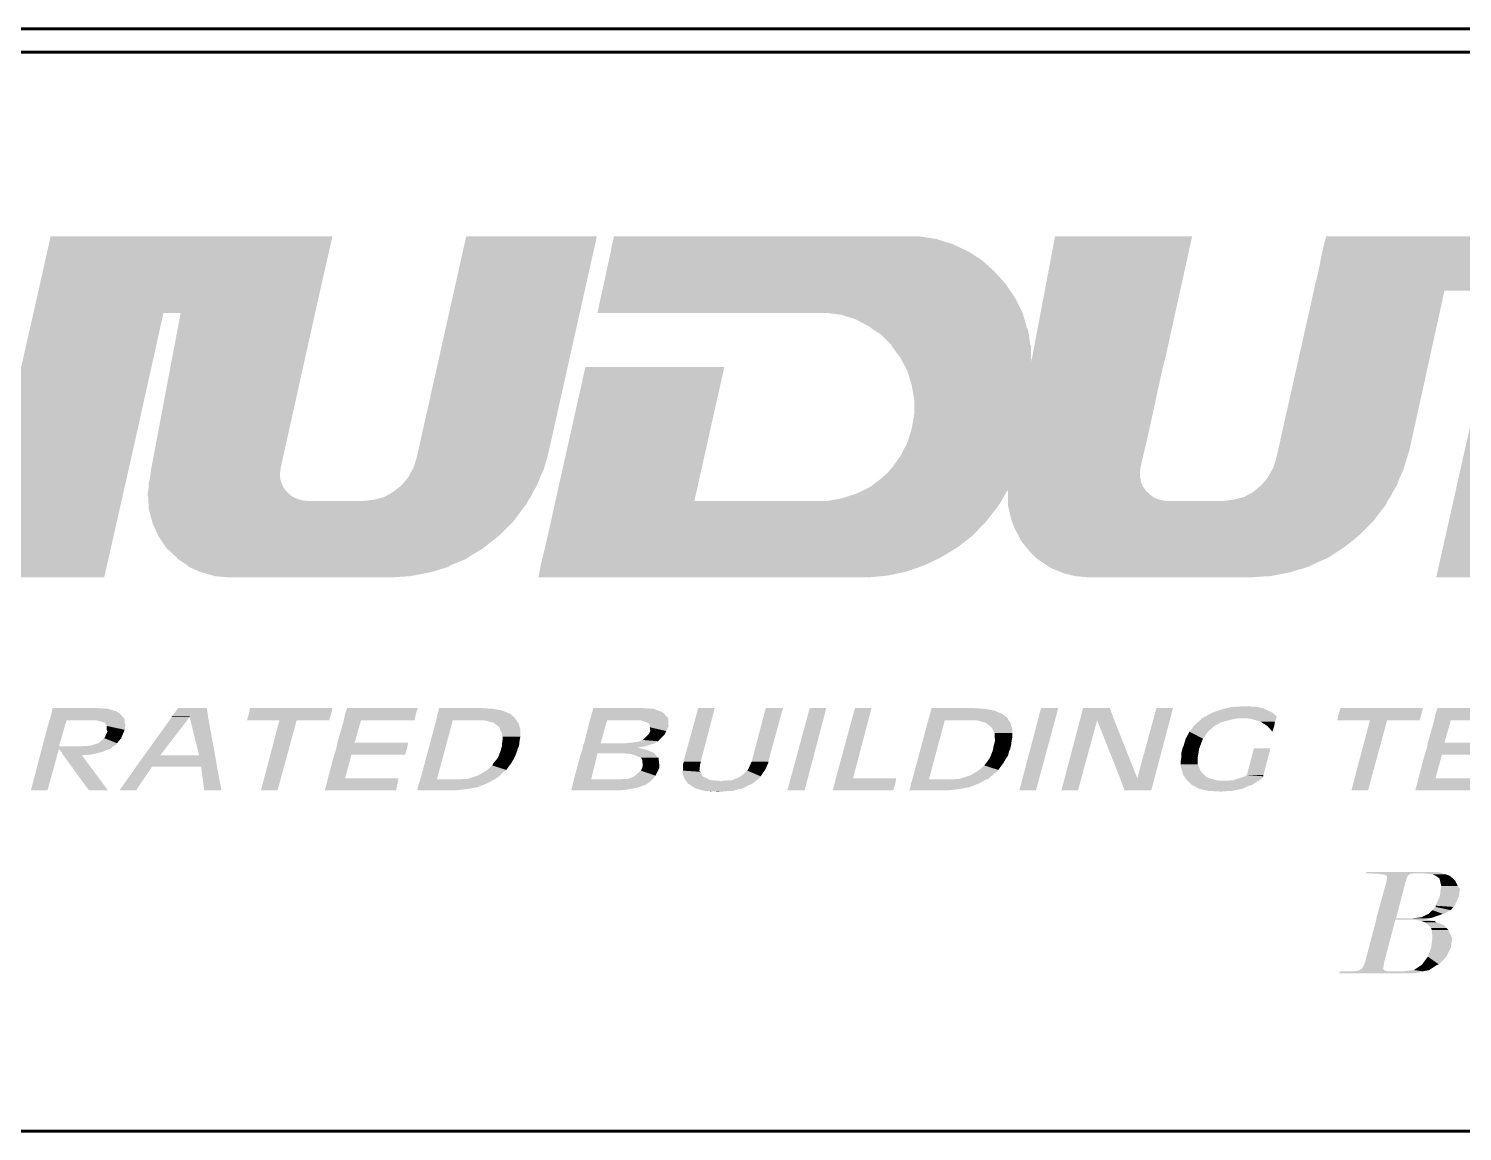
# Model space of a CAD drawing. Header units: millimetres. Extents: x 14 to 201, y 16 to 268.
# Drawn here: x 63.07 to 110.68, y 15.62 to 52.24 of the extents above; entities that cross this region are included whole.
import ezdxf

# ---------------------------------------------------------------- set-up
doc = ezdxf.new("R2010")
doc.units = ezdxf.units.MM
doc.header["$MEASUREMENT"] = 0
doc.layers.get('0').update_dxf_attribs({"linetype": 'CONTINUOUS'})

msp = doc.modelspace()

# ---------------------------------------------------------------- hatches: boundary and pattern name
at = {"true_color": 0x5a5a5a}
for points in [[(63.796, 45.339), (72.58, 42.799), (63.225, 42.799)], [(63.796, 45.339), (73.152, 45.339), (72.58, 42.799)], [(77.597, 45.339), (80.349, 38.248), (76.01, 38.248)], [(77.597, 45.339), (81.936, 45.339), (80.349, 38.248)], [(63.225, 42.799), (66.484, 38.036), (62.145, 38.036)], [(63.225, 42.799), (67.543, 42.799), (66.484, 38.036)], [(68.114, 42.799), (71.437, 37.655), (67.141, 37.655)], [(68.114, 42.799), (72.58, 42.799), (71.437, 37.655)], [(76.01, 38.248), (80.285, 37.973), (75.946, 37.973)], [(76.01, 38.248), (80.349, 38.248), (80.285, 37.973)], [(57.319, 38.036), (65.574, 34.015), (58.568, 34.015)], [(57.319, 38.036), (66.484, 38.036), (65.574, 34.015)], [(67.141, 37.655), (71.416, 37.486), (67.119, 37.486)], [(67.141, 37.655), (71.437, 37.655), (71.416, 37.486)], [(75.84, 37.634), (80.179, 37.613), (75.819, 37.613)], [(75.946, 37.973), (80.179, 37.634), (75.84, 37.634)], [(75.84, 37.634), (80.179, 37.634), (80.179, 37.613)], [(75.946, 37.973), (80.285, 37.973), (80.179, 37.634)], [(67.077, 37.232), (71.459, 37.169), (67.056, 37.169)], [(67.056, 37.169), (71.522, 37.021), (67.056, 37.021)], [(67.056, 37.169), (71.459, 37.169), (71.522, 37.021)], [(67.098, 37.338), (71.437, 37.232), (67.077, 37.232)], [(67.077, 37.232), (71.437, 37.232), (71.459, 37.169)], [(67.119, 37.486), (71.416, 37.338), (67.098, 37.338)], [(67.098, 37.338), (71.416, 37.338), (71.437, 37.232)], [(67.119, 37.486), (71.416, 37.486), (71.416, 37.338)], [(75.671, 37.338), (79.946, 37.063), (75.438, 37.063)], [(75.819, 37.613), (80.052, 37.338), (75.671, 37.338)], [(75.671, 37.338), (80.052, 37.338), (79.946, 37.063)], [(75.819, 37.613), (80.179, 37.613), (80.052, 37.338)], [(67.035, 36.893), (71.713, 36.788), (67.014, 36.788)], [(67.014, 36.788), (71.755, 36.745), (67.014, 36.745)], [(67.014, 36.788), (71.713, 36.788), (71.755, 36.745)], [(67.014, 36.745), (71.861, 36.682), (67.035, 36.682)], [(67.014, 36.745), (71.755, 36.745), (71.861, 36.682)], [(67.056, 37.021), (71.607, 36.893), (67.035, 36.893)], [(67.035, 36.893), (71.607, 36.893), (71.713, 36.788)], [(67.035, 36.682), (72.009, 36.618), (67.035, 36.618)], [(67.035, 36.682), (71.861, 36.682), (72.009, 36.618)], [(67.056, 37.021), (71.522, 37.021), (71.607, 36.893)], [(74.866, 36.682), (79.671, 36.597), (74.528, 36.597)], [(75.163, 36.851), (79.735, 36.682), (74.866, 36.682)], [(74.866, 36.682), (79.735, 36.682), (79.671, 36.597)], [(75.353, 36.999), (79.819, 36.851), (75.163, 36.851)], [(75.163, 36.851), (79.819, 36.851), (79.735, 36.682)], [(75.438, 37.063), (79.904, 36.999), (75.353, 36.999)], [(75.353, 36.999), (79.904, 36.999), (79.819, 36.851)], [(75.438, 37.063), (79.946, 37.063), (79.904, 36.999)], [(67.035, 36.618), (72.157, 36.576), (67.035, 36.576)], [(67.035, 36.618), (72.009, 36.618), (72.157, 36.576)], [(67.035, 36.576), (72.305, 36.555), (67.035, 36.555)], [(67.035, 36.576), (72.157, 36.576), (72.305, 36.555)], [(67.035, 36.555), (79.587, 36.428), (67.056, 36.428)], [(67.035, 36.555), (79.65, 36.555), (79.587, 36.428)], [(67.056, 36.428), (79.46, 36.28), (67.056, 36.28)], [(67.056, 36.428), (79.587, 36.428), (79.46, 36.28)], [(67.056, 36.28), (79.184, 35.899), (67.162, 35.899)], [(67.056, 36.28), (79.46, 36.28), (79.184, 35.899)], [(74.528, 36.597), (79.65, 36.555), (74.189, 36.555)], [(74.528, 36.597), (79.671, 36.597), (79.65, 36.555)], [(67.162, 35.899), (79.1, 35.814), (67.183, 35.814)], [(67.162, 35.899), (79.184, 35.899), (79.1, 35.814)], [(67.183, 35.814), (78.719, 35.433), (67.352, 35.433)], [(67.183, 35.814), (79.1, 35.814), (78.719, 35.433)], [(67.352, 35.433), (78.676, 35.391), (67.373, 35.391)], [(67.352, 35.433), (78.719, 35.433), (78.676, 35.391)], [(67.373, 35.391), (78.19, 35.01), (67.627, 35.01)], [(67.373, 35.391), (78.676, 35.391), (78.19, 35.01)], [(67.627, 35.01), (78.168, 34.988), (67.649, 34.988)], [(67.627, 35.01), (78.19, 35.01), (78.168, 34.988)], [(67.649, 34.988), (77.639, 34.671), (67.987, 34.671)], [(67.649, 34.988), (78.168, 34.988), (77.639, 34.671)], [(67.987, 34.671), (77.639, 34.65), (67.987, 34.65)], [(67.987, 34.671), (77.639, 34.671), (77.639, 34.65)], [(67.987, 34.65), (77.026, 34.396), (68.368, 34.396)], [(67.987, 34.65), (77.639, 34.65), (77.026, 34.396)], [(68.368, 34.396), (77.026, 34.375), (68.368, 34.375)], [(68.368, 34.396), (77.026, 34.396), (77.026, 34.375)], [(68.368, 34.375), (76.412, 34.184), (68.792, 34.184)], [(68.368, 34.375), (77.026, 34.375), (76.412, 34.184)], [(68.813, 34.184), (75.734, 34.057), (69.257, 34.057)], [(68.813, 34.184), (76.39, 34.184), (75.734, 34.057)], [(69.257, 34.057), (75.078, 34.015), (69.723, 34.015)], [(69.257, 34.057), (75.734, 34.057), (75.078, 34.015)], [(107.505, 24.236), (109.982, 24.215), (107.484, 24.215)], [(107.484, 24.215), (110.003, 24.193), (107.484, 24.193)], [(107.484, 24.215), (109.982, 24.215), (110.003, 24.193)], [(107.484, 24.193), (108.945, 24.172), (107.886, 24.172)], [(107.484, 24.193), (109.114, 24.193), (108.945, 24.172)], [(107.505, 24.236), (109.622, 24.236), (109.982, 24.215)], [(108.162, 23.918), (108.479, 22.691), (107.823, 22.691)], [(107.886, 24.172), (108.903, 24.13), (108.14, 24.13)], [(107.886, 24.172), (108.945, 24.172), (108.903, 24.13)], [(108.14, 24.13), (108.86, 24.109), (108.162, 24.109)], [(108.14, 24.13), (108.903, 24.13), (108.86, 24.109)], [(108.162, 24.109), (108.86, 24.088), (108.183, 24.088)], [(108.162, 24.109), (108.86, 24.109), (108.86, 24.088)], [(108.183, 24.088), (108.797, 23.918), (108.162, 23.918)], [(108.162, 23.918), (108.797, 23.918), (108.479, 22.691)], [(108.183, 24.088), (108.86, 24.088), (108.797, 23.918)], [(109.368, 24.193), (110.13, 24.151), (109.707, 24.151)], [(109.368, 24.193), (110.003, 24.193), (110.13, 24.151)], [(109.707, 24.151), (110.257, 24.109), (109.791, 24.109)], [(109.707, 24.151), (110.13, 24.151), (110.257, 24.109)], [(109.791, 24.109), (110.363, 24.024), (109.918, 24.024)], [(109.791, 24.109), (110.257, 24.109), (110.363, 24.024)], [(109.918, 24.024), (110.448, 23.939), (109.94, 23.939)], [(109.918, 24.024), (110.363, 24.024), (110.448, 23.939)], [(109.94, 23.939), (110.532, 23.77), (109.982, 23.77)], [(109.94, 23.939), (110.448, 23.939), (110.532, 23.77)], [(109.918, 23.389), (110.426, 23.114), (109.791, 23.114)], [(109.918, 23.389), (110.553, 23.389), (110.426, 23.114)], [(109.94, 23.453), (110.553, 23.389), (109.918, 23.389)], [(109.961, 23.664), (110.575, 23.453), (109.94, 23.453)], [(109.94, 23.453), (110.575, 23.453), (110.553, 23.389)], [(109.982, 23.77), (110.596, 23.664), (109.961, 23.664)], [(109.961, 23.664), (110.596, 23.664), (110.575, 23.453)], [(109.982, 23.77), (110.532, 23.77), (110.596, 23.664)], [(109.686, 22.966), (110.046, 22.839), (109.559, 22.839)], [(109.791, 23.072), (110.299, 22.966), (109.686, 22.966)], [(109.686, 22.966), (110.299, 22.966), (110.046, 22.839)], [(109.791, 23.114), (110.384, 23.072), (109.791, 23.072)], [(109.791, 23.114), (110.426, 23.114), (110.384, 23.072)], [(109.791, 23.072), (110.384, 23.072), (110.299, 22.966)], [(107.823, 22.648), (108.077, 21.209), (107.442, 21.209)], [(107.823, 22.691), (109.411, 22.669), (107.823, 22.669)], [(107.823, 22.691), (109.537, 22.691), (109.411, 22.669)], [(107.823, 22.669), (109.537, 22.648), (107.823, 22.648)], [(107.823, 22.669), (109.411, 22.669), (109.537, 22.648)], [(107.823, 22.648), (108.458, 22.648), (108.077, 21.209)], [(109.178, 22.712), (109.537, 22.691), (108.966, 22.691)], [(109.114, 22.648), (109.77, 22.606), (109.326, 22.606)], [(109.114, 22.648), (109.537, 22.648), (109.77, 22.606)], [(109.326, 22.733), (109.664, 22.712), (109.178, 22.712)], [(109.178, 22.712), (109.664, 22.712), (109.537, 22.691)], [(109.537, 22.839), (109.728, 22.733), (109.326, 22.733)], [(109.326, 22.733), (109.728, 22.733), (109.664, 22.712)], [(109.326, 22.606), (109.813, 22.564), (109.432, 22.564)], [(109.326, 22.606), (109.77, 22.606), (109.813, 22.564)], [(109.432, 22.564), (110.046, 22.479), (109.537, 22.479)], [(109.432, 22.564), (109.813, 22.564), (110.046, 22.479)], [(109.537, 22.839), (110.024, 22.839), (109.728, 22.733)], [(109.537, 22.479), (110.151, 22.373), (109.643, 22.373)], [(109.537, 22.479), (110.046, 22.479), (110.151, 22.373)], [(109.643, 22.373), (110.215, 22.31), (109.664, 22.31)], [(109.643, 22.373), (110.151, 22.373), (110.215, 22.31)], [(109.686, 22.034), (110.299, 21.717), (109.643, 21.717)], [(109.664, 22.31), (110.321, 22.077), (109.686, 22.077)], [(109.664, 22.31), (110.215, 22.31), (110.321, 22.077)], [(109.686, 22.077), (110.342, 22.034), (109.686, 22.034)], [(109.686, 22.077), (110.321, 22.077), (110.342, 22.034)], [(109.686, 22.034), (110.342, 22.034), (110.299, 21.717)], [(109.643, 21.717), (110.151, 21.421), (109.537, 21.421)], [(109.643, 21.717), (110.299, 21.717), (110.151, 21.421)], [(107.23, 20.955), (108.204, 20.934), (107.061, 20.934)], [(107.273, 20.976), (108.098, 20.955), (107.23, 20.955)], [(107.23, 20.955), (108.098, 20.955), (108.204, 20.934)], [(107.336, 21.018), (108.098, 20.976), (107.273, 20.976)], [(107.273, 20.976), (108.098, 20.976), (108.098, 20.955)], [(107.357, 21.04), (108.035, 21.018), (107.336, 21.018)], [(107.336, 21.018), (108.035, 21.018), (108.098, 20.976)], [(107.442, 21.209), (108.056, 21.04), (107.357, 21.04)], [(107.357, 21.04), (108.056, 21.04), (108.035, 21.018)], [(107.442, 21.209), (108.077, 21.209), (108.056, 21.04)], [(109.072, 20.976), (109.368, 20.934), (108.712, 20.934)], [(109.326, 21.145), (109.58, 20.976), (109.072, 20.976)], [(109.072, 20.976), (109.58, 20.976), (109.368, 20.934)], [(109.347, 21.167), (109.834, 21.145), (109.326, 21.145)], [(109.326, 21.145), (109.834, 21.145), (109.58, 20.976)], [(109.537, 21.421), (109.897, 21.167), (109.347, 21.167)], [(109.347, 21.167), (109.897, 21.167), (109.834, 21.145)], [(109.537, 21.421), (110.151, 21.421), (109.897, 21.167)], [(106.617, 20.934), (109.241, 20.892), (106.595, 20.892)], [(106.595, 20.892), (109.03, 20.87), (106.595, 20.87)], [(106.595, 20.892), (109.241, 20.892), (109.03, 20.87)], [(106.617, 20.934), (109.368, 20.934), (109.241, 20.892)]]:
    msp.add_hatch(color=0, dxfattribs=at).paths.add_polyline_path(points)
at = {"true_color": 0x000007}
for points in [[(82.487, 45.254), (93.747, 45.085), (82.444, 45.085)], [(82.508, 45.339), (93.218, 45.254), (82.487, 45.254)], [(82.487, 45.254), (93.218, 45.254), (93.747, 45.085)], [(82.508, 45.339), (92.668, 45.339), (93.218, 45.254)], [(97.155, 45.339), (100.796, 41.211), (96.372, 41.211)], [(97.155, 45.339), (101.706, 45.339), (100.796, 41.211)], [(106.151, 45.297), (122.386, 45.17), (106.108, 45.17)], [(106.151, 45.339), (121.941, 45.297), (106.151, 45.297)], [(106.151, 45.339), (121.454, 45.339), (121.941, 45.297)], [(106.151, 45.297), (121.941, 45.297), (122.386, 45.17)], [(82.402, 44.852), (94.721, 44.556), (82.338, 44.556)], [(82.444, 45.085), (94.255, 44.852), (82.402, 44.852)], [(82.402, 44.852), (94.255, 44.852), (94.721, 44.556)], [(82.444, 45.085), (93.747, 45.085), (94.255, 44.852)], [(106.066, 44.979), (123.19, 44.704), (106.003, 44.704)], [(106.108, 45.17), (122.809, 44.979), (106.066, 44.979)], [(106.066, 44.979), (122.809, 44.979), (123.19, 44.704)], [(106.108, 45.17), (122.386, 45.17), (122.809, 44.979)], [(82.338, 44.556), (95.144, 44.175), (82.254, 44.175)], [(82.338, 44.556), (94.721, 44.556), (95.144, 44.175)], [(105.939, 44.365), (123.804, 43.984), (105.854, 43.984)], [(106.003, 44.704), (123.529, 44.365), (105.939, 44.365)], [(105.939, 44.365), (123.529, 44.365), (123.804, 43.984)], [(106.003, 44.704), (123.19, 44.704), (123.529, 44.365)], [(82.254, 44.175), (95.504, 43.773), (82.169, 43.773)], [(82.254, 44.175), (95.144, 44.175), (95.504, 43.773)], [(105.854, 43.984), (123.994, 43.561), (105.749, 43.561)], [(105.854, 43.984), (123.804, 43.984), (123.994, 43.561)], [(82.169, 43.773), (95.821, 43.307), (82.063, 43.307)], [(82.169, 43.773), (95.504, 43.773), (95.821, 43.307)], [(105.749, 43.54), (108.924, 38.248), (104.563, 38.248)], [(105.749, 43.561), (124.016, 43.54), (105.749, 43.54)], [(105.749, 43.561), (123.994, 43.561), (124.016, 43.54)], [(105.749, 43.54), (110.088, 43.54), (108.924, 38.248)], [(82.063, 43.307), (96.075, 42.799), (81.957, 42.799)], [(82.063, 43.307), (95.821, 43.307), (96.075, 42.799)], [(89.577, 42.799), (96.097, 42.735), (90.064, 42.735)], [(89.577, 42.799), (96.075, 42.799), (96.097, 42.735)], [(90.064, 42.735), (96.139, 42.587), (90.53, 42.587)], [(90.064, 42.735), (96.097, 42.735), (96.139, 42.587)], [(90.53, 42.587), (96.202, 42.354), (90.974, 42.354)], [(90.53, 42.587), (96.139, 42.587), (96.202, 42.354)], [(90.974, 42.354), (96.245, 42.27), (91.08, 42.27)], [(90.974, 42.354), (96.202, 42.354), (96.245, 42.27)], [(91.08, 42.27), (96.287, 42.079), (91.376, 42.079)], [(91.08, 42.27), (96.245, 42.27), (96.287, 42.079)], [(91.376, 42.079), (96.329, 41.741), (91.715, 41.741)], [(91.376, 42.079), (96.287, 42.079), (96.329, 41.741)], [(91.715, 41.741), (96.351, 41.719), (91.715, 41.719)], [(91.715, 41.741), (96.329, 41.741), (96.351, 41.719)], [(91.715, 41.719), (96.351, 41.317), (92.012, 41.317)], [(91.715, 41.719), (96.351, 41.719), (96.351, 41.317)], [(81.555, 41), (85.175, 36.555), (80.56, 36.555)], [(81.555, 41), (86.169, 41), (85.175, 36.555)], [(92.012, 41.317), (96.372, 41.211), (92.075, 41.211)], [(92.012, 41.317), (96.351, 41.317), (96.372, 41.211)], [(92.075, 41.211), (96.372, 41.169), (92.096, 41.169)], [(92.075, 41.211), (96.372, 41.211), (96.372, 41.169)], [(92.096, 41.169), (100.711, 40.894), (92.244, 40.894)], [(92.096, 41.169), (100.774, 41.169), (100.711, 40.894)], [(96.372, 41.211), (100.774, 41.169), (96.372, 41.169)], [(96.372, 41.211), (100.796, 41.211), (100.774, 41.169)], [(92.244, 40.894), (100.605, 40.407), (92.392, 40.407)], [(92.244, 40.894), (100.711, 40.894), (100.605, 40.407)], [(92.392, 40.407), (100.499, 39.92), (92.477, 39.92)], [(92.392, 40.407), (100.605, 40.407), (100.499, 39.92)], [(92.477, 39.92), (100.394, 39.433), (92.477, 39.433)], [(92.477, 39.92), (100.499, 39.92), (100.394, 39.433)], [(92.477, 39.433), (100.288, 38.947), (92.392, 38.947)], [(92.477, 39.433), (100.394, 39.433), (100.288, 38.947)], [(110.977, 39.201), (114.49, 34.015), (109.813, 34.015)], [(92.392, 38.947), (100.182, 38.481), (92.244, 38.481)], [(92.392, 38.947), (100.288, 38.947), (100.182, 38.481)], [(92.244, 38.481), (100.076, 38.036), (92.012, 38.036)], [(92.244, 38.481), (100.182, 38.481), (100.076, 38.036)], [(104.563, 38.248), (108.839, 37.973), (104.5, 37.973)], [(104.563, 38.248), (108.924, 38.248), (108.839, 37.973)], [(91.715, 37.634), (99.97, 37.486), (91.588, 37.486)], [(91.736, 37.655), (99.991, 37.634), (91.715, 37.634)], [(91.715, 37.634), (99.991, 37.634), (99.97, 37.486)], [(92.012, 38.036), (99.991, 37.655), (91.736, 37.655)], [(91.736, 37.655), (99.991, 37.655), (99.991, 37.634)], [(92.012, 38.036), (100.076, 38.036), (99.991, 37.655)], [(104.394, 37.634), (108.733, 37.613), (104.373, 37.613)], [(104.5, 37.973), (108.733, 37.634), (104.394, 37.634)], [(104.394, 37.634), (108.733, 37.634), (108.733, 37.613)], [(104.5, 37.973), (108.839, 37.973), (108.733, 37.634)], [(91.207, 37.169), (100.076, 37.021), (91.017, 37.021)], [(91.376, 37.296), (100.012, 37.169), (91.207, 37.169)], [(91.207, 37.169), (100.012, 37.169), (100.076, 37.021)], [(91.376, 37.296), (99.991, 37.296), (100.012, 37.169)], [(91.419, 37.338), (99.991, 37.296), (91.376, 37.296)], [(91.588, 37.486), (99.97, 37.338), (91.419, 37.338)], [(91.419, 37.338), (99.97, 37.338), (99.991, 37.296)], [(91.588, 37.486), (99.97, 37.486), (99.97, 37.338)], [(104.225, 37.338), (108.5, 37.063), (103.992, 37.063)], [(104.373, 37.613), (108.606, 37.338), (104.225, 37.338)], [(104.225, 37.338), (108.606, 37.338), (108.5, 37.063)], [(104.373, 37.613), (108.733, 37.613), (108.606, 37.338)], [(90.53, 36.788), (95.419, 36.639), (90.064, 36.639)], [(90.763, 36.893), (95.504, 36.788), (90.53, 36.788)], [(90.53, 36.788), (95.504, 36.788), (95.419, 36.639)], [(90.805, 36.915), (95.567, 36.893), (90.763, 36.893)], [(90.763, 36.893), (95.567, 36.893), (95.504, 36.788)], [(90.974, 36.999), (100.161, 36.915), (90.805, 36.915)], [(90.805, 36.915), (95.589, 36.915), (95.567, 36.893)], [(91.017, 37.021), (100.097, 36.999), (90.974, 36.999)], [(90.974, 36.999), (100.097, 36.999), (100.161, 36.915)], [(91.017, 37.021), (100.076, 37.021), (100.097, 36.999)], [(95.589, 36.915), (100.161, 36.893), (95.589, 36.893)], [(95.589, 36.915), (100.161, 36.915), (100.161, 36.893)], [(95.589, 36.893), (100.288, 36.788), (95.589, 36.788)], [(95.589, 36.893), (100.161, 36.893), (100.288, 36.788)], [(95.589, 36.788), (100.415, 36.682), (95.589, 36.682)], [(95.589, 36.788), (100.288, 36.788), (100.415, 36.682)], [(95.589, 36.682), (100.563, 36.618), (95.589, 36.618)], [(95.589, 36.682), (100.415, 36.682), (100.563, 36.618)], [(103.42, 36.682), (108.225, 36.597), (103.082, 36.597)], [(103.738, 36.851), (108.289, 36.682), (103.42, 36.682)], [(103.42, 36.682), (108.289, 36.682), (108.225, 36.597)], [(103.907, 36.999), (108.373, 36.851), (103.738, 36.851)], [(103.738, 36.851), (108.373, 36.851), (108.289, 36.682)], [(103.992, 37.063), (108.458, 36.999), (103.907, 36.999)], [(103.907, 36.999), (108.458, 36.999), (108.373, 36.851)], [(103.992, 37.063), (108.5, 37.063), (108.458, 36.999)], [(80.518, 36.364), (94.869, 35.877), (80.412, 35.877)], [(80.56, 36.555), (95.25, 36.364), (80.518, 36.364)], [(80.518, 36.364), (95.25, 36.364), (94.869, 35.877)], [(80.56, 36.555), (95.377, 36.555), (95.25, 36.364)], [(90.064, 36.639), (95.377, 36.555), (89.577, 36.555)], [(90.064, 36.639), (95.419, 36.639), (95.377, 36.555)], [(95.589, 36.618), (100.711, 36.576), (95.589, 36.576)], [(95.589, 36.618), (100.563, 36.618), (100.711, 36.576)], [(95.589, 36.576), (100.88, 36.555), (95.589, 36.555)], [(95.589, 36.576), (100.711, 36.576), (100.88, 36.555)], [(95.589, 36.555), (108.162, 36.47), (95.589, 36.47)], [(95.589, 36.555), (108.204, 36.555), (108.162, 36.47)], [(95.589, 36.47), (108.14, 36.428), (95.589, 36.428)], [(95.589, 36.47), (108.162, 36.47), (108.14, 36.428)], [(95.589, 36.428), (107.844, 36.047), (95.673, 36.047)], [(95.589, 36.428), (108.14, 36.428), (107.844, 36.047)], [(103.082, 36.597), (108.204, 36.555), (102.743, 36.555)], [(103.082, 36.597), (108.225, 36.597), (108.204, 36.555)], [(80.412, 35.877), (94.424, 35.412), (80.306, 35.412)], [(80.412, 35.877), (94.869, 35.877), (94.424, 35.412)], [(95.673, 36.047), (107.738, 35.899), (95.716, 35.899)], [(95.673, 36.047), (107.844, 36.047), (107.738, 35.899)], [(95.716, 35.899), (107.463, 35.624), (95.821, 35.624)], [(95.716, 35.899), (107.738, 35.899), (107.463, 35.624)], [(80.306, 35.412), (93.938, 35.031), (80.222, 35.031)], [(80.306, 35.412), (94.424, 35.412), (93.938, 35.031)], [(95.821, 35.624), (107.273, 35.433), (95.927, 35.433)], [(95.821, 35.624), (107.463, 35.624), (107.273, 35.433)], [(95.927, 35.433), (107.019, 35.221), (96.033, 35.221)], [(95.927, 35.433), (107.273, 35.433), (107.019, 35.221)], [(80.222, 35.031), (93.387, 34.692), (80.137, 34.692)], [(80.222, 35.031), (93.938, 35.031), (93.387, 34.692)], [(96.033, 35.221), (106.744, 35.01), (96.202, 35.01)], [(96.033, 35.221), (107.019, 35.221), (106.744, 35.01)], [(96.202, 35.01), (106.553, 34.883), (96.308, 34.883)], [(96.202, 35.01), (106.744, 35.01), (106.553, 34.883)], [(96.308, 34.883), (106.193, 34.65), (96.541, 34.65)], [(96.308, 34.883), (106.553, 34.883), (106.193, 34.65)], [(80.073, 34.417), (92.202, 34.205), (80.031, 34.205)], [(80.073, 34.417), (92.816, 34.417), (92.202, 34.205)], [(80.137, 34.692), (92.816, 34.417), (80.073, 34.417)], [(80.137, 34.692), (93.387, 34.692), (92.816, 34.417)], [(96.541, 34.65), (106.024, 34.586), (96.626, 34.586)], [(96.541, 34.65), (106.193, 34.65), (106.024, 34.586)], [(96.626, 34.586), (105.579, 34.375), (96.943, 34.375)], [(96.626, 34.586), (106.024, 34.586), (105.579, 34.375)], [(96.943, 34.375), (105.452, 34.332), (97.007, 34.332)], [(96.943, 34.375), (105.579, 34.375), (105.452, 34.332)], [(97.007, 34.332), (104.944, 34.184), (97.367, 34.184)], [(97.007, 34.332), (105.452, 34.332), (104.944, 34.184)], [(80.01, 34.078), (90.953, 34.015), (79.989, 34.015)], [(80.031, 34.205), (91.588, 34.078), (80.01, 34.078)], [(80.01, 34.078), (91.588, 34.078), (90.953, 34.015)], [(80.031, 34.205), (92.202, 34.205), (91.588, 34.078)], [(97.367, 34.184), (104.86, 34.163), (97.409, 34.163)], [(97.367, 34.184), (104.944, 34.184), (104.86, 34.163)], [(97.409, 34.163), (104.288, 34.057), (97.832, 34.057)], [(97.409, 34.163), (104.86, 34.163), (104.288, 34.057)], [(97.832, 34.057), (103.632, 34.015), (98.277, 34.015)], [(97.832, 34.057), (104.225, 34.057), (103.632, 34.015)], [(63.839, 29.57), (66.103, 29.485), (63.817, 29.485)], [(63.86, 29.654), (65.976, 29.57), (63.839, 29.57)], [(63.839, 29.57), (65.976, 29.57), (66.103, 29.485)], [(63.86, 29.676), (65.701, 29.654), (63.86, 29.654)], [(63.86, 29.676), (65.32, 29.676), (65.701, 29.654)], [(63.86, 29.654), (65.701, 29.654), (65.976, 29.57)], [(68.03, 29.676), (69.024, 29.4), (67.818, 29.4)], [(68.03, 29.676), (68.982, 29.676), (69.024, 29.4)], [(70.421, 29.676), (73.11, 29.485), (70.379, 29.485)], [(70.421, 29.676), (73.152, 29.676), (73.11, 29.485)], [(73.639, 29.676), (75.925, 29.485), (73.575, 29.485)], [(73.639, 29.676), (75.988, 29.676), (75.925, 29.485)], [(76.687, 29.591), (79.057, 29.485), (76.644, 29.485)], [(76.708, 29.676), (78.486, 29.654), (76.687, 29.654)], [(76.687, 29.654), (78.804, 29.591), (76.687, 29.591)], [(76.687, 29.654), (78.486, 29.654), (78.804, 29.591)], [(76.687, 29.591), (78.804, 29.591), (79.057, 29.485)], [(76.708, 29.676), (78.105, 29.676), (78.486, 29.654)], [(81.788, 29.549), (84.159, 29.506), (81.767, 29.506)], [(81.809, 29.654), (84.095, 29.549), (81.788, 29.549)], [(81.788, 29.549), (84.095, 29.549), (84.159, 29.506)], [(81.809, 29.676), (83.82, 29.654), (81.809, 29.654)], [(81.809, 29.676), (83.46, 29.676), (83.82, 29.654)], [(81.809, 29.654), (83.82, 29.654), (84.095, 29.549)], [(85.302, 29.676), (85.386, 27.898), (84.815, 27.898)], [(85.302, 29.676), (85.852, 29.676), (85.386, 27.898)], [(87.545, 29.676), (87.63, 27.898), (87.08, 27.898)], [(87.545, 29.676), (88.117, 29.676), (87.63, 27.898)], [(89.006, 29.676), (88.837, 26.945), (88.265, 26.945)], [(89.006, 29.676), (89.556, 29.676), (88.837, 26.945)], [(90.509, 29.676), (90.445, 27.347), (89.874, 27.347)], [(90.509, 29.676), (91.059, 29.676), (90.445, 27.347)], [(93.028, 29.591), (95.398, 29.485), (93.006, 29.485)], [(93.049, 29.654), (95.144, 29.591), (93.028, 29.591)], [(93.028, 29.591), (95.144, 29.591), (95.398, 29.485)], [(93.049, 29.676), (94.827, 29.654), (93.049, 29.654)], [(93.049, 29.676), (94.446, 29.676), (94.827, 29.654)], [(93.049, 29.654), (94.827, 29.654), (95.144, 29.591)], [(96.689, 29.676), (96.52, 26.945), (95.97, 26.945)], [(96.689, 29.676), (97.261, 29.676), (96.52, 26.945)], [(98.086, 29.676), (99.123, 29.273), (97.98, 29.273)], [(98.086, 29.676), (98.975, 29.676), (99.123, 29.273)], [(100.521, 29.676), (100.457, 27.347), (99.885, 27.347)], [(100.521, 29.676), (101.071, 29.676), (100.457, 27.347)], [(102.383, 29.527), (104.521, 29.4), (102.15, 29.4)], [(102.701, 29.633), (104.373, 29.527), (102.383, 29.527)], [(102.383, 29.527), (104.373, 29.527), (104.521, 29.4)], [(102.764, 29.654), (104.14, 29.633), (102.701, 29.633)], [(102.701, 29.633), (104.14, 29.633), (104.373, 29.527)], [(103.061, 29.718), (104.119, 29.654), (102.764, 29.654)], [(102.764, 29.654), (104.119, 29.654), (104.14, 29.633)], [(103.061, 29.718), (103.865, 29.718), (104.119, 29.654)], [(103.442, 29.739), (103.823, 29.718), (103.145, 29.718)], [(103.442, 29.739), (103.463, 29.739), (103.823, 29.718)], [(106.638, 29.676), (109.326, 29.485), (106.574, 29.485)], [(106.638, 29.676), (109.368, 29.676), (109.326, 29.485)], [(109.855, 29.676), (112.141, 29.485), (109.791, 29.485)], [(109.855, 29.676), (112.204, 29.676), (112.141, 29.485)], [(63.754, 29.273), (64.071, 28.406), (63.521, 28.406)], [(63.775, 29.316), (66.252, 29.273), (63.754, 29.273)], [(63.754, 29.273), (64.326, 29.273), (64.071, 28.406)], [(63.817, 29.485), (66.252, 29.316), (63.775, 29.316)], [(63.775, 29.316), (66.252, 29.316), (66.252, 29.273)], [(63.817, 29.485), (66.103, 29.485), (66.252, 29.316)], [(65.32, 29.273), (66.252, 29.189), (65.595, 29.189)], [(65.32, 29.273), (66.252, 29.273), (66.252, 29.189)], [(65.595, 29.189), (66.273, 29.125), (65.638, 29.125)], [(65.595, 29.189), (66.252, 29.189), (66.273, 29.125)], [(65.638, 29.125), (66.273, 29.083), (65.659, 29.083)], [(65.638, 29.125), (66.273, 29.125), (66.273, 29.083)], [(65.659, 29.083), (66.252, 28.956), (65.659, 28.956)], [(65.659, 29.083), (66.273, 29.083), (66.252, 28.956)], [(67.818, 29.379), (67.437, 28.109), (66.908, 28.109)], [(67.818, 29.379), (68.411, 29.379), (67.437, 28.109)], [(67.818, 29.4), (68.411, 29.379), (67.818, 29.379)], [(67.818, 29.4), (68.411, 29.4), (68.411, 29.379)], [(68.411, 29.4), (69.024, 29.379), (68.411, 29.379)], [(68.411, 29.4), (69.024, 29.4), (69.024, 29.379)], [(68.411, 29.379), (69.257, 28.109), (68.728, 28.109)], [(68.411, 29.379), (69.024, 29.379), (69.257, 28.109)], [(70.379, 29.485), (73.046, 29.273), (70.316, 29.273)], [(70.379, 29.485), (73.11, 29.485), (73.046, 29.273)], [(71.395, 29.273), (71.332, 26.945), (70.781, 26.945)], [(71.395, 29.273), (71.967, 29.273), (71.332, 26.945)], [(73.533, 29.273), (73.893, 28.533), (73.321, 28.533)], [(73.575, 29.485), (75.882, 29.273), (73.533, 29.273)], [(73.533, 29.273), (74.105, 29.273), (73.893, 28.533)], [(73.575, 29.485), (75.925, 29.485), (75.882, 29.273)], [(76.602, 29.273), (76.623, 27.305), (76.073, 27.305)], [(76.623, 29.358), (79.269, 29.273), (76.602, 29.273)], [(76.602, 29.273), (77.152, 29.273), (76.623, 27.305)], [(76.644, 29.485), (79.206, 29.358), (76.623, 29.358)], [(76.623, 29.358), (79.206, 29.358), (79.269, 29.273)], [(76.644, 29.485), (79.057, 29.485), (79.206, 29.358)], [(78.19, 29.273), (79.311, 29.189), (78.507, 29.189)], [(78.19, 29.273), (79.269, 29.273), (79.311, 29.189)], [(78.507, 29.189), (79.375, 29.041), (78.698, 29.041)], [(78.507, 29.189), (79.333, 29.189), (79.375, 29.041)], [(81.703, 29.273), (82.063, 28.511), (81.513, 28.511)], [(81.724, 29.337), (84.307, 29.273), (81.703, 29.273)], [(81.703, 29.273), (82.275, 29.273), (82.063, 28.511)], [(81.767, 29.506), (84.307, 29.337), (81.724, 29.337)], [(81.724, 29.337), (84.307, 29.337), (84.307, 29.273)], [(81.767, 29.506), (84.159, 29.506), (84.307, 29.337)], [(83.375, 29.273), (84.307, 29.189), (83.629, 29.189)], [(83.375, 29.273), (84.307, 29.273), (84.307, 29.189)], [(83.629, 29.189), (84.307, 29.146), (83.693, 29.146)], [(83.629, 29.189), (84.307, 29.189), (84.307, 29.146)], [(83.693, 29.146), (84.328, 29.083), (83.693, 29.083)], [(83.693, 29.146), (84.307, 29.146), (84.328, 29.083)], [(83.693, 29.083), (84.307, 29.041), (83.693, 29.041)], [(83.693, 29.083), (84.328, 29.083), (84.307, 29.041)], [(92.943, 29.273), (92.964, 27.305), (92.414, 27.305)], [(92.964, 29.358), (95.61, 29.273), (92.943, 29.273)], [(92.943, 29.273), (93.493, 29.273), (92.964, 27.305)], [(93.006, 29.485), (95.567, 29.358), (92.964, 29.358)], [(92.964, 29.358), (95.567, 29.358), (95.61, 29.273)], [(93.006, 29.485), (95.398, 29.485), (95.567, 29.358)], [(94.551, 29.273), (95.673, 29.189), (94.848, 29.189)], [(94.551, 29.273), (95.61, 29.273), (95.673, 29.189)], [(94.848, 29.189), (95.716, 29.041), (95.038, 29.041)], [(94.848, 29.189), (95.673, 29.189), (95.716, 29.041)], [(97.98, 29.273), (97.917, 26.945), (97.367, 26.945)], [(97.98, 29.273), (98.552, 29.273), (97.917, 26.945)], [(98.552, 29.273), (99.885, 27.347), (99.314, 27.347)], [(98.552, 29.273), (99.123, 29.273), (99.885, 27.347)], [(101.769, 29.083), (102.235, 28.893), (101.621, 28.893)], [(101.812, 29.125), (102.447, 29.083), (101.769, 29.083)], [(101.769, 29.083), (102.447, 29.083), (102.235, 28.893)], [(101.896, 29.21), (102.531, 29.125), (101.812, 29.125)], [(101.812, 29.125), (102.531, 29.125), (102.447, 29.083)], [(102.002, 29.295), (102.679, 29.21), (101.896, 29.21)], [(101.896, 29.21), (102.679, 29.21), (102.531, 29.125)], [(102.023, 29.337), (103.124, 29.316), (102.002, 29.316)], [(102.002, 29.316), (103.018, 29.295), (102.002, 29.295)], [(102.002, 29.316), (103.124, 29.316), (103.018, 29.295)], [(102.002, 29.295), (103.018, 29.295), (102.679, 29.21)], [(102.023, 29.337), (103.251, 29.337), (103.124, 29.316)], [(102.108, 29.379), (104.5, 29.337), (102.045, 29.337)], [(102.15, 29.4), (104.5, 29.379), (102.108, 29.379)], [(102.108, 29.379), (104.5, 29.379), (104.5, 29.337)], [(102.15, 29.4), (104.521, 29.4), (104.5, 29.379)], [(103.526, 29.337), (104.5, 29.316), (103.674, 29.316)], [(103.526, 29.337), (104.5, 29.337), (104.5, 29.316)], [(103.674, 29.316), (104.458, 29.231), (103.971, 29.231)], [(103.674, 29.316), (104.5, 29.316), (104.458, 29.231)], [(103.971, 29.231), (104.436, 29.083), (104.204, 29.083)], [(103.971, 29.231), (104.458, 29.231), (104.436, 29.083)], [(104.204, 29.083), (104.373, 28.893)], [(104.204, 29.083), (104.436, 29.083), (104.373, 28.893)], [(106.574, 29.485), (109.262, 29.273), (106.532, 29.273)], [(106.574, 29.485), (109.326, 29.485), (109.262, 29.273)], [(107.611, 29.273), (107.548, 26.945), (106.998, 26.945)], [(107.611, 29.273), (108.183, 29.273), (107.548, 26.945)], [(109.749, 29.273), (110.088, 28.533), (109.537, 28.533)], [(109.791, 29.485), (112.078, 29.273), (109.749, 29.273)], [(109.749, 29.273), (110.299, 29.273), (110.088, 28.533)], [(109.791, 29.485), (112.141, 29.485), (112.078, 29.273)], [(65.574, 28.681), (65.998, 28.511), (65.384, 28.511)], [(65.595, 28.702), (66.146, 28.681), (65.574, 28.681)], [(65.574, 28.681), (66.146, 28.681), (65.998, 28.511)], [(65.68, 28.893), (66.146, 28.702), (65.595, 28.702)], [(65.595, 28.702), (66.146, 28.702), (66.146, 28.681)], [(65.659, 28.956), (66.23, 28.893), (65.68, 28.893)], [(65.659, 28.956), (66.252, 28.956), (66.23, 28.893)], [(65.68, 28.893), (66.23, 28.893), (66.146, 28.702)], [(78.698, 29.041), (79.396, 28.977), (78.719, 28.977)], [(78.698, 29.041), (79.375, 29.041), (79.396, 28.977)], [(78.719, 28.977), (79.396, 28.85), (78.782, 28.85)], [(78.719, 28.977), (79.396, 28.977), (79.396, 28.85)], [(78.782, 28.85), (79.396, 28.723), (78.804, 28.723)], [(78.782, 28.85), (79.396, 28.85), (79.396, 28.723)], [(78.804, 28.617), (79.354, 28.448), (78.782, 28.448)], [(78.804, 28.723), (79.375, 28.617), (78.804, 28.617)], [(78.804, 28.723), (79.396, 28.723), (79.375, 28.617)], [(78.804, 28.617), (79.375, 28.617), (79.354, 28.448)], [(83.354, 28.575), (83.926, 28.554), (83.291, 28.554)], [(83.46, 28.617), (83.968, 28.575), (83.354, 28.575)], [(83.354, 28.575), (83.968, 28.575), (83.926, 28.554)], [(83.629, 28.787), (84.01, 28.617), (83.46, 28.617)], [(83.46, 28.617), (84.01, 28.617), (83.968, 28.575)], [(83.672, 28.829), (84.18, 28.787), (83.629, 28.787)], [(83.629, 28.787), (84.18, 28.787), (84.01, 28.617)], [(83.714, 28.914), (84.201, 28.829), (83.672, 28.829)], [(83.672, 28.829), (84.201, 28.829), (84.18, 28.787)], [(83.693, 29.041), (84.243, 28.914), (83.714, 28.914)], [(83.693, 29.041), (84.307, 29.041), (84.243, 28.914)], [(83.714, 28.914), (84.243, 28.914), (84.201, 28.829)], [(95.038, 29.041), (95.737, 28.977), (95.081, 28.977)], [(95.038, 29.041), (95.716, 29.041), (95.737, 28.977)], [(95.081, 28.977), (95.737, 28.85), (95.144, 28.85)], [(95.081, 28.977), (95.737, 28.977), (95.737, 28.85)], [(95.165, 28.617), (95.695, 28.448), (95.123, 28.448)], [(95.144, 28.85), (95.737, 28.723), (95.144, 28.723)], [(95.144, 28.85), (95.737, 28.85), (95.737, 28.723)], [(95.144, 28.723), (95.716, 28.617), (95.165, 28.617)], [(95.144, 28.723), (95.737, 28.723), (95.716, 28.617)], [(95.165, 28.617), (95.716, 28.617), (95.695, 28.448)], [(101.494, 28.66), (101.96, 28.384), (101.409, 28.384)], [(101.621, 28.893), (102.066, 28.66), (101.494, 28.66)], [(101.494, 28.66), (102.066, 28.66), (101.96, 28.384)], [(101.621, 28.893), (102.235, 28.893), (102.066, 28.66)], [(63.5, 28.321), (63.691, 26.945), (63.14, 26.945)], [(63.521, 28.406), (65.786, 28.321), (63.5, 28.321)], [(63.5, 28.321), (64.071, 28.321), (63.691, 26.945)], [(63.521, 28.406), (65.871, 28.406), (65.786, 28.321)], [(64.071, 28.321), (65.49, 28.215), (64.156, 28.215)], [(64.071, 28.321), (65.765, 28.321), (65.49, 28.215)], [(64.156, 28.215), (65.13, 28.13), (64.198, 28.13)], [(64.156, 28.215), (65.49, 28.215), (65.13, 28.13)], [(64.198, 28.13), (64.833, 28.109), (64.22, 28.109)], [(64.198, 28.13), (65.13, 28.13), (64.833, 28.109)], [(64.22, 28.109), (65.701, 26.945), (65.066, 26.945)], [(64.22, 28.109), (64.833, 28.109), (65.701, 26.945)], [(65.13, 28.427), (65.871, 28.406), (64.728, 28.406)], [(65.236, 28.469), (65.913, 28.427), (65.13, 28.427)], [(65.13, 28.427), (65.913, 28.427), (65.871, 28.406)], [(65.384, 28.511), (65.976, 28.469), (65.236, 28.469)], [(65.236, 28.469), (65.976, 28.469), (65.913, 28.427)], [(65.384, 28.511), (65.998, 28.511), (65.976, 28.469)], [(66.908, 28.109), (69.321, 27.728), (66.633, 27.728)], [(66.908, 28.109), (69.257, 28.109), (69.321, 27.728)], [(73.215, 28.13), (73.575, 27.347), (73.004, 27.347)], [(73.215, 28.13), (73.787, 28.13), (73.575, 27.347)], [(73.279, 28.321), (75.565, 28.13), (73.215, 28.13)], [(73.321, 28.533), (75.628, 28.321), (73.279, 28.321)], [(73.279, 28.321), (75.628, 28.321), (75.565, 28.13)], [(73.321, 28.533), (75.671, 28.533), (75.628, 28.321)], [(78.74, 28.257), (79.227, 28.088), (78.676, 28.088)], [(78.761, 28.342), (79.29, 28.257), (78.74, 28.257)], [(78.74, 28.257), (79.29, 28.257), (79.227, 28.088)], [(78.782, 28.384), (79.333, 28.363), (78.761, 28.363)], [(78.761, 28.363), (79.311, 28.342), (78.761, 28.342)], [(78.761, 28.363), (79.333, 28.363), (79.311, 28.342)], [(78.761, 28.342), (79.311, 28.342), (79.29, 28.257)], [(78.782, 28.448), (79.333, 28.384), (78.782, 28.384)], [(78.782, 28.448), (79.354, 28.448), (79.333, 28.384)], [(78.782, 28.384), (79.333, 28.384), (79.333, 28.363)], [(81.407, 28.173), (81.746, 27.305), (81.174, 27.305)], [(81.428, 28.194), (83.862, 28.173), (81.407, 28.173)], [(81.407, 28.173), (81.957, 28.173), (81.746, 27.305)], [(81.449, 28.279), (83.82, 28.194), (81.428, 28.194)], [(81.428, 28.194), (83.82, 28.194), (83.862, 28.173)], [(81.47, 28.363), (83.629, 28.279), (81.449, 28.279)], [(81.449, 28.279), (83.629, 28.279), (83.82, 28.194)], [(81.513, 28.511), (83.545, 28.406), (81.47, 28.406)], [(81.47, 28.406), (83.291, 28.363), (81.47, 28.363)], [(81.47, 28.406), (83.545, 28.406), (83.291, 28.363)], [(81.47, 28.363), (83.291, 28.363), (83.629, 28.279)], [(81.513, 28.511), (83.862, 28.511), (83.545, 28.406)], [(82.846, 28.173), (83.862, 28.152), (83.079, 28.152)], [(82.846, 28.173), (83.862, 28.173), (83.862, 28.152)], [(83.291, 28.554), (83.862, 28.511), (82.91, 28.511)], [(83.079, 28.152), (83.947, 28.046), (83.354, 28.046)], [(83.079, 28.152), (83.862, 28.152), (83.947, 28.046)], [(83.291, 28.554), (83.926, 28.554), (83.862, 28.511)], [(95.081, 28.257), (95.589, 28.088), (95.017, 28.088)], [(95.102, 28.342), (95.631, 28.257), (95.081, 28.257)], [(95.081, 28.257), (95.631, 28.257), (95.589, 28.088)], [(95.123, 28.448), (95.673, 28.363), (95.102, 28.363)], [(95.102, 28.363), (95.673, 28.342), (95.102, 28.342)], [(95.102, 28.363), (95.673, 28.363), (95.673, 28.342)], [(95.102, 28.342), (95.673, 28.342), (95.631, 28.257)], [(95.123, 28.448), (95.695, 28.448), (95.673, 28.363)], [(101.388, 28.342), (101.917, 28.173), (101.346, 28.173)], [(101.346, 28.173), (101.896, 28.046), (101.346, 28.046)], [(101.346, 28.173), (101.917, 28.173), (101.896, 28.046)], [(101.409, 28.384), (101.96, 28.363), (101.388, 28.363)], [(101.388, 28.363), (101.939, 28.342), (101.388, 28.342)], [(101.388, 28.363), (101.96, 28.363), (101.939, 28.342)], [(101.388, 28.342), (101.939, 28.342), (101.917, 28.173)], [(101.409, 28.384), (101.96, 28.384), (101.96, 28.363)], [(103.759, 28.342), (104.076, 27.453), (103.526, 27.453)], [(103.759, 28.342), (104.309, 28.342), (104.076, 27.453)], [(109.432, 28.13), (109.791, 27.347), (109.22, 27.347)], [(109.495, 28.321), (111.781, 28.13), (109.432, 28.13)], [(109.432, 28.13), (110.003, 28.13), (109.791, 27.347)], [(109.537, 28.533), (111.824, 28.321), (109.495, 28.321)], [(109.495, 28.321), (111.824, 28.321), (111.781, 28.13)], [(109.537, 28.533), (111.887, 28.533), (111.824, 28.321)], [(66.633, 27.728), (66.633, 26.945), (66.082, 26.945)], [(66.633, 27.728), (67.162, 27.728), (66.633, 26.945)], [(68.792, 27.728), (69.469, 26.945), (68.898, 26.945)], [(68.792, 27.728), (69.321, 27.728), (69.469, 26.945)], [(78.295, 27.622), (78.867, 27.58), (78.232, 27.58)], [(78.465, 27.771), (78.93, 27.622), (78.295, 27.622)], [(78.295, 27.622), (78.93, 27.622), (78.867, 27.58)], [(78.507, 27.855), (79.036, 27.771), (78.465, 27.771)], [(78.465, 27.771), (79.036, 27.771), (78.93, 27.622)], [(78.634, 28.003), (79.1, 27.855), (78.507, 27.855)], [(78.507, 27.855), (79.1, 27.855), (79.036, 27.771)], [(78.676, 28.088), (79.184, 28.003), (78.634, 28.003)], [(78.634, 28.003), (79.184, 28.003), (79.1, 27.855)], [(78.676, 28.088), (79.227, 28.088), (79.184, 28.003)], [(83.354, 28.046), (83.989, 28.025), (83.397, 28.025)], [(83.354, 28.046), (83.947, 28.046), (83.989, 28.025)], [(83.397, 28.025), (83.989, 27.982), (83.439, 27.982)], [(83.397, 28.025), (83.989, 28.025), (83.989, 27.982)], [(83.439, 27.686), (83.968, 27.601), (83.397, 27.601)], [(83.439, 27.982), (84.01, 27.792), (83.46, 27.792)], [(83.439, 27.982), (83.989, 27.982), (84.01, 27.792)], [(83.46, 27.749), (84.01, 27.686), (83.439, 27.686)], [(83.439, 27.686), (84.01, 27.686), (83.968, 27.601)], [(83.46, 27.792), (84.01, 27.749), (83.46, 27.749)], [(83.46, 27.792), (84.01, 27.792), (84.01, 27.749)], [(83.46, 27.749), (84.01, 27.749), (84.01, 27.686)], [(84.815, 27.855), (85.365, 27.813), (84.794, 27.813)], [(84.794, 27.813), (85.344, 27.601), (84.794, 27.601)], [(84.794, 27.813), (85.365, 27.813), (85.344, 27.601)], [(84.815, 27.898), (85.386, 27.855), (84.815, 27.855)], [(84.815, 27.898), (85.386, 27.898), (85.386, 27.855)], [(84.815, 27.855), (85.386, 27.855), (85.365, 27.813)], [(86.953, 27.622), (87.503, 27.601), (86.931, 27.601)], [(87.058, 27.855), (87.524, 27.622), (86.953, 27.622)], [(86.953, 27.622), (87.524, 27.622), (87.503, 27.601)], [(87.08, 27.898), (87.63, 27.855), (87.058, 27.855)], [(87.058, 27.855), (87.63, 27.855), (87.524, 27.622)], [(87.08, 27.898), (87.63, 27.898), (87.63, 27.855)], [(94.636, 27.622), (95.229, 27.58), (94.573, 27.58)], [(94.805, 27.771), (95.271, 27.622), (94.636, 27.622)], [(94.636, 27.622), (95.271, 27.622), (95.229, 27.58)], [(94.805, 27.771), (95.377, 27.771), (95.271, 27.622)], [(94.869, 27.855), (95.377, 27.771), (94.805, 27.771)], [(94.975, 28.003), (95.441, 27.855), (94.869, 27.855)], [(94.869, 27.855), (95.441, 27.855), (95.377, 27.771)], [(95.017, 28.088), (95.525, 28.003), (94.975, 28.003)], [(94.975, 28.003), (95.525, 28.003), (95.441, 27.855)], [(95.017, 28.088), (95.589, 28.088), (95.525, 28.003)], [(101.346, 28.046), (101.896, 27.898), (101.325, 27.898)], [(101.325, 27.898), (101.896, 27.813), (101.325, 27.813)], [(101.325, 27.898), (101.896, 27.898), (101.896, 27.813)], [(101.325, 27.813), (101.96, 27.665), (101.346, 27.665)], [(101.325, 27.813), (101.896, 27.813), (101.96, 27.665)], [(101.346, 28.046), (101.896, 28.046), (101.896, 27.898)], [(101.346, 27.665), (101.981, 27.601), (101.367, 27.601)], [(101.346, 27.665), (101.96, 27.665), (101.981, 27.601)], [(72.962, 27.157), (75.269, 26.945), (72.898, 26.945)], [(73.004, 27.347), (75.311, 27.157), (72.962, 27.157)], [(72.962, 27.157), (75.311, 27.157), (75.269, 26.945)], [(73.004, 27.347), (75.353, 27.347), (75.311, 27.157)], [(76.031, 27.178), (77.978, 27.051), (75.988, 27.051)], [(76.073, 27.305), (78.295, 27.178), (76.031, 27.178)], [(76.031, 27.178), (78.295, 27.178), (77.978, 27.051)], [(76.073, 27.305), (78.528, 27.305), (78.295, 27.178)], [(77.639, 27.326), (78.528, 27.305), (77.28, 27.305)], [(77.957, 27.432), (78.571, 27.326), (77.639, 27.326)], [(77.639, 27.326), (78.571, 27.326), (78.528, 27.305)], [(77.957, 27.432), (78.719, 27.432), (78.571, 27.326)], [(78.232, 27.58), (78.719, 27.432), (77.978, 27.432)], [(78.232, 27.58), (78.867, 27.58), (78.719, 27.432)], [(81.153, 27.22), (83.566, 27.136), (81.132, 27.136)], [(81.174, 27.305), (83.693, 27.22), (81.153, 27.22)], [(81.153, 27.22), (83.693, 27.22), (83.566, 27.136)], [(81.174, 27.305), (83.778, 27.305), (83.693, 27.22)], [(82.973, 27.326), (83.778, 27.305), (82.571, 27.305)], [(83.185, 27.411), (83.799, 27.326), (82.973, 27.326)], [(82.973, 27.326), (83.799, 27.326), (83.778, 27.305)], [(83.206, 27.432), (83.862, 27.411), (83.185, 27.411)], [(83.185, 27.411), (83.862, 27.411), (83.799, 27.326)], [(83.397, 27.601), (83.883, 27.432), (83.206, 27.432)], [(83.206, 27.432), (83.883, 27.432), (83.862, 27.411)], [(83.397, 27.601), (83.968, 27.601), (83.883, 27.432)], [(84.794, 27.601), (85.386, 27.559), (84.773, 27.559)], [(84.773, 27.559), (85.45, 27.411), (84.815, 27.411)], [(84.773, 27.559), (85.386, 27.559), (85.45, 27.411)], [(84.794, 27.601), (85.344, 27.601), (85.386, 27.559)], [(84.815, 27.411), (85.619, 27.326), (84.857, 27.326)], [(84.815, 27.411), (85.45, 27.411), (85.619, 27.326)], [(84.857, 27.326), (85.704, 27.284), (84.878, 27.284)], [(84.857, 27.326), (85.619, 27.326), (85.704, 27.284)], [(84.878, 27.284), (86, 27.263), (84.9, 27.263)], [(84.878, 27.284), (85.704, 27.284), (86, 27.263)], [(84.9, 27.263), (86.064, 27.241), (84.921, 27.241)], [(84.9, 27.263), (86, 27.263), (86.064, 27.241)], [(84.921, 27.241), (87.143, 27.199), (84.942, 27.199)], [(84.921, 27.241), (87.207, 27.241), (87.143, 27.199)], [(84.942, 27.199), (87.08, 27.157), (84.984, 27.157)], [(84.942, 27.199), (87.143, 27.199), (87.08, 27.157)], [(84.984, 27.157), (86.974, 27.114), (85.048, 27.114)], [(84.984, 27.157), (87.08, 27.157), (86.974, 27.114)], [(86.106, 27.263), (87.207, 27.241), (86.064, 27.241)], [(86.445, 27.284), (87.207, 27.263), (86.106, 27.263)], [(86.106, 27.263), (87.207, 27.263), (87.207, 27.241)], [(86.677, 27.39), (87.249, 27.284), (86.445, 27.284)], [(86.445, 27.284), (87.249, 27.284), (87.207, 27.263)], [(86.677, 27.39), (87.376, 27.39), (87.249, 27.284)], [(86.72, 27.411), (87.376, 27.39), (86.677, 27.39)], [(86.931, 27.601), (87.376, 27.411), (86.72, 27.411)], [(86.72, 27.411), (87.376, 27.411), (87.376, 27.39)], [(86.931, 27.601), (87.503, 27.601), (87.376, 27.411)], [(89.831, 27.157), (91.779, 26.945), (89.768, 26.945)], [(89.874, 27.347), (91.842, 27.157), (89.831, 27.157)], [(89.831, 27.157), (91.842, 27.157), (91.779, 26.945)], [(89.874, 27.347), (91.884, 27.347), (91.842, 27.157)], [(92.371, 27.178), (94.319, 27.051), (92.35, 27.051)], [(92.414, 27.305), (94.636, 27.178), (92.371, 27.178)], [(92.371, 27.178), (94.636, 27.178), (94.319, 27.051)], [(92.414, 27.305), (94.869, 27.305), (94.636, 27.178)], [(93.98, 27.326), (94.869, 27.305), (93.62, 27.305)], [(94.297, 27.432), (94.932, 27.326), (93.98, 27.326)], [(93.98, 27.326), (94.932, 27.326), (94.869, 27.305)], [(94.297, 27.432), (95.059, 27.432), (94.932, 27.326)], [(94.573, 27.58), (95.059, 27.432), (94.319, 27.432)], [(94.573, 27.58), (95.229, 27.58), (95.059, 27.432)], [(99.314, 27.347), (100.351, 26.945), (99.462, 26.945)], [(99.314, 27.347), (100.457, 27.347), (100.351, 26.945)], [(101.367, 27.601), (102.023, 27.538), (101.388, 27.538)], [(101.367, 27.601), (101.981, 27.601), (102.023, 27.538)], [(101.388, 27.538), (102.108, 27.453), (101.409, 27.453)], [(101.388, 27.538), (102.023, 27.538), (102.108, 27.453)], [(101.409, 27.453), (102.214, 27.368), (101.473, 27.368)], [(101.409, 27.453), (102.108, 27.453), (102.214, 27.368)], [(101.473, 27.368), (102.489, 27.284), (101.537, 27.284)], [(101.473, 27.368), (102.214, 27.368), (102.489, 27.284)], [(101.537, 27.284), (102.637, 27.263), (101.537, 27.263)], [(101.537, 27.284), (102.489, 27.284), (102.637, 27.263)], [(101.558, 27.263), (103.674, 27.114), (101.706, 27.114)], [(101.558, 27.263), (103.907, 27.263), (103.674, 27.114)], [(103.103, 27.284), (103.907, 27.263), (102.849, 27.263)], [(103.145, 27.305), (103.95, 27.284), (103.103, 27.284)], [(103.103, 27.284), (103.95, 27.284), (103.907, 27.263)], [(103.336, 27.368), (103.971, 27.305), (103.145, 27.305)], [(103.145, 27.305), (103.971, 27.305), (103.95, 27.284)], [(103.463, 27.411), (104.055, 27.368), (103.336, 27.368)], [(103.336, 27.368), (104.055, 27.368), (103.971, 27.305)], [(103.526, 27.453), (104.076, 27.411), (103.463, 27.411)], [(103.463, 27.411), (104.076, 27.411), (104.055, 27.368)], [(103.526, 27.453), (104.076, 27.453), (104.076, 27.411)], [(109.178, 27.157), (111.464, 26.945), (109.114, 26.945)], [(109.22, 27.347), (111.527, 27.157), (109.178, 27.157)], [(109.178, 27.157), (111.527, 27.157), (111.464, 26.945)], [(109.22, 27.347), (111.57, 27.347), (111.527, 27.157)], [(75.988, 26.987), (77.258, 26.945), (75.967, 26.945)], [(75.988, 27.051), (77.618, 26.987), (75.988, 26.987)], [(75.988, 27.051), (77.978, 27.051), (77.618, 26.987)], [(75.988, 26.987), (77.618, 26.987), (77.258, 26.945)], [(81.111, 27.03), (82.91, 26.966), (81.089, 26.966)], [(81.089, 26.966), (82.677, 26.945), (81.089, 26.945)], [(81.089, 26.966), (82.91, 26.966), (82.677, 26.945)], [(81.132, 27.136), (83.27, 27.03), (81.111, 27.03)], [(81.111, 27.03), (83.27, 27.03), (82.91, 26.966)], [(81.132, 27.136), (83.566, 27.136), (83.27, 27.03)], [(85.048, 27.114), (86.783, 27.009), (85.217, 27.009)], [(85.048, 27.114), (86.974, 27.114), (86.783, 27.009)], [(85.217, 27.009), (86.656, 26.987), (85.28, 26.987)], [(85.217, 27.009), (86.783, 27.009), (86.656, 26.987)], [(85.28, 26.987), (86.445, 26.924), (85.535, 26.924)], [(85.28, 26.987), (86.656, 26.987), (86.445, 26.924)], [(85.577, 26.924), (86.085, 26.903), (85.958, 26.903)], [(85.577, 26.924), (86.339, 26.924), (86.085, 26.903)], [(92.329, 26.987), (93.599, 26.945), (92.308, 26.945)], [(92.35, 27.051), (93.98, 26.987), (92.329, 26.987)], [(92.329, 26.987), (93.98, 26.987), (93.599, 26.945)], [(92.35, 27.051), (94.319, 27.051), (93.98, 26.987)], [(101.727, 27.114), (103.357, 26.987), (101.96, 26.987)], [(101.727, 27.114), (103.632, 27.114), (103.357, 26.987)], [(101.981, 26.987), (103.018, 26.924), (102.256, 26.924)], [(101.981, 26.987), (103.336, 26.987), (103.018, 26.924)], [(102.299, 26.924), (102.658, 26.903)], [(102.299, 26.924), (102.934, 26.924), (102.658, 26.903)]]:
    msp.add_hatch(color=0, dxfattribs=at).paths.add_polyline_path(points)

# ---------------------------------------------------------------- linework, layer by layer
at = {"color": 0, "linetype": 'Continuous', "lineweight": 60, "true_color": 0x000007}
for p, q in [((198.12, 52.239), (17.018, 52.239)), ((149.648, 51.456), (16.214, 51.456)), ((16.214, 15.621), (149.648, 15.621))]:
    msp.add_line(p, q, dxfattribs=at)

doc.saveas('drawing.dxf')
